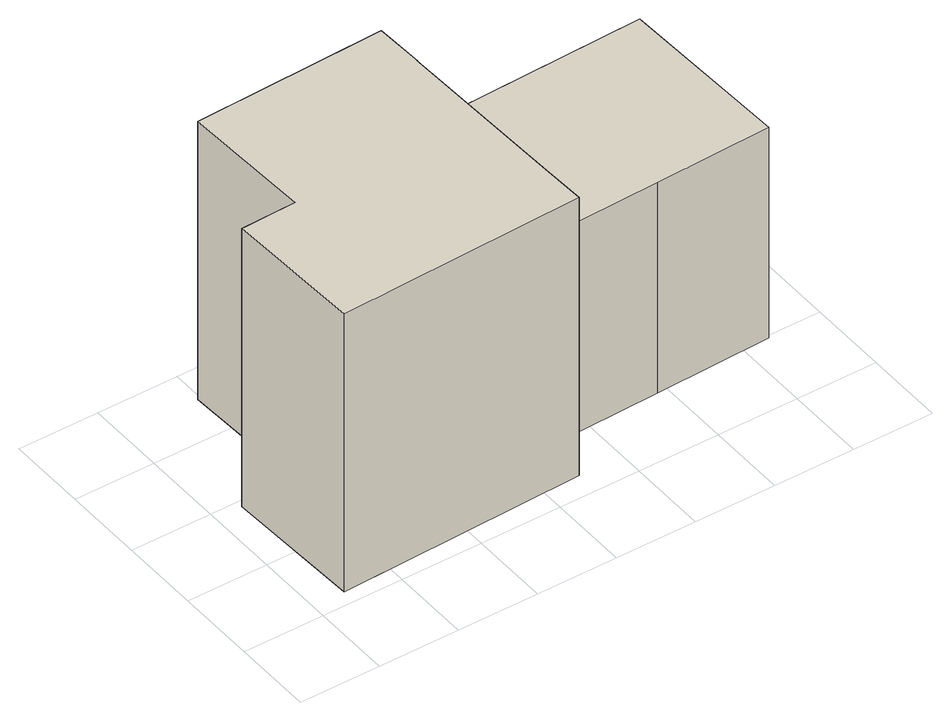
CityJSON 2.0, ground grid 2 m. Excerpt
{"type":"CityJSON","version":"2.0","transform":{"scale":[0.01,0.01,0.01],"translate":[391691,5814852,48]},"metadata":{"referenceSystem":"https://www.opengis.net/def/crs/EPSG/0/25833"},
"CityObjects":{
"building1":{"type":"Building","attributes":{"Gemeindeschluessel":"11000007","function":"31001_2143"},"address":[{"country":"Germany","locality":"Berlin","thoroughfareNumber":"5 (23)","thoroughfareName":"Platz der Luftbrücke"}],"children":["building1-1","building1-2"]},
"building1-1":{"type":"BuildingPart","attributes":{"BezugspunktDach":"2200","measuredHeight":7.46,"storeysAboveGround":1},"parents":["building1"],"geometry":[{"type":"MultiSurface","lod":"1","boundaries":[[[0,1,2,3,4,5,6,7,8]],[[9,10,11,12,13,14,15,16,17]],[[9,17,8,7]],[[10,9,7,6]],[[11,10,6,5]],[[12,11,5,4]],[[13,12,4,3]],[[14,18,19,3,2]],[[15,14,2,1]],[[16,15,1,0]],[[17,16,0,8]],[[19,18,14,13]]]}]},
"building1-2":{"type":"BuildingPart","attributes":{"BezugspunktDach":"2200","measuredHeight":7.5,"storeysAboveGround":1},"parents":["building1"],"geometry":[{"type":"Solid","lod":"1","boundaries":[[[[18,20,21,22,23,19]],[[12,24,25,26,14,13]],[[12,13,19,23]],[[24,12,23,22]],[[25,24,22,21]],[[26,25,21,20]],[[14,26,20,18]],[[13,14,18,19]]]]}]}
},
"vertices":[
[80,37,756],[691,60,756],[687,171,756],[674,610,756],[675,610,756],[670,733,756],[193,715,756],[206,387,756],[67,382,756],[206,387,9],[193,715,9],[670,733,9],[675,610,9],[674,610,9],[687,171,9],[691,60,9],[80,37,9],[67,382,9],[687,171,575],[674,610,575],
[977,182,575],[1266,193,575],[1251,631,575],[675,610,575],[1251,631,9],[1266,193,9],[977,182,9]
]}
